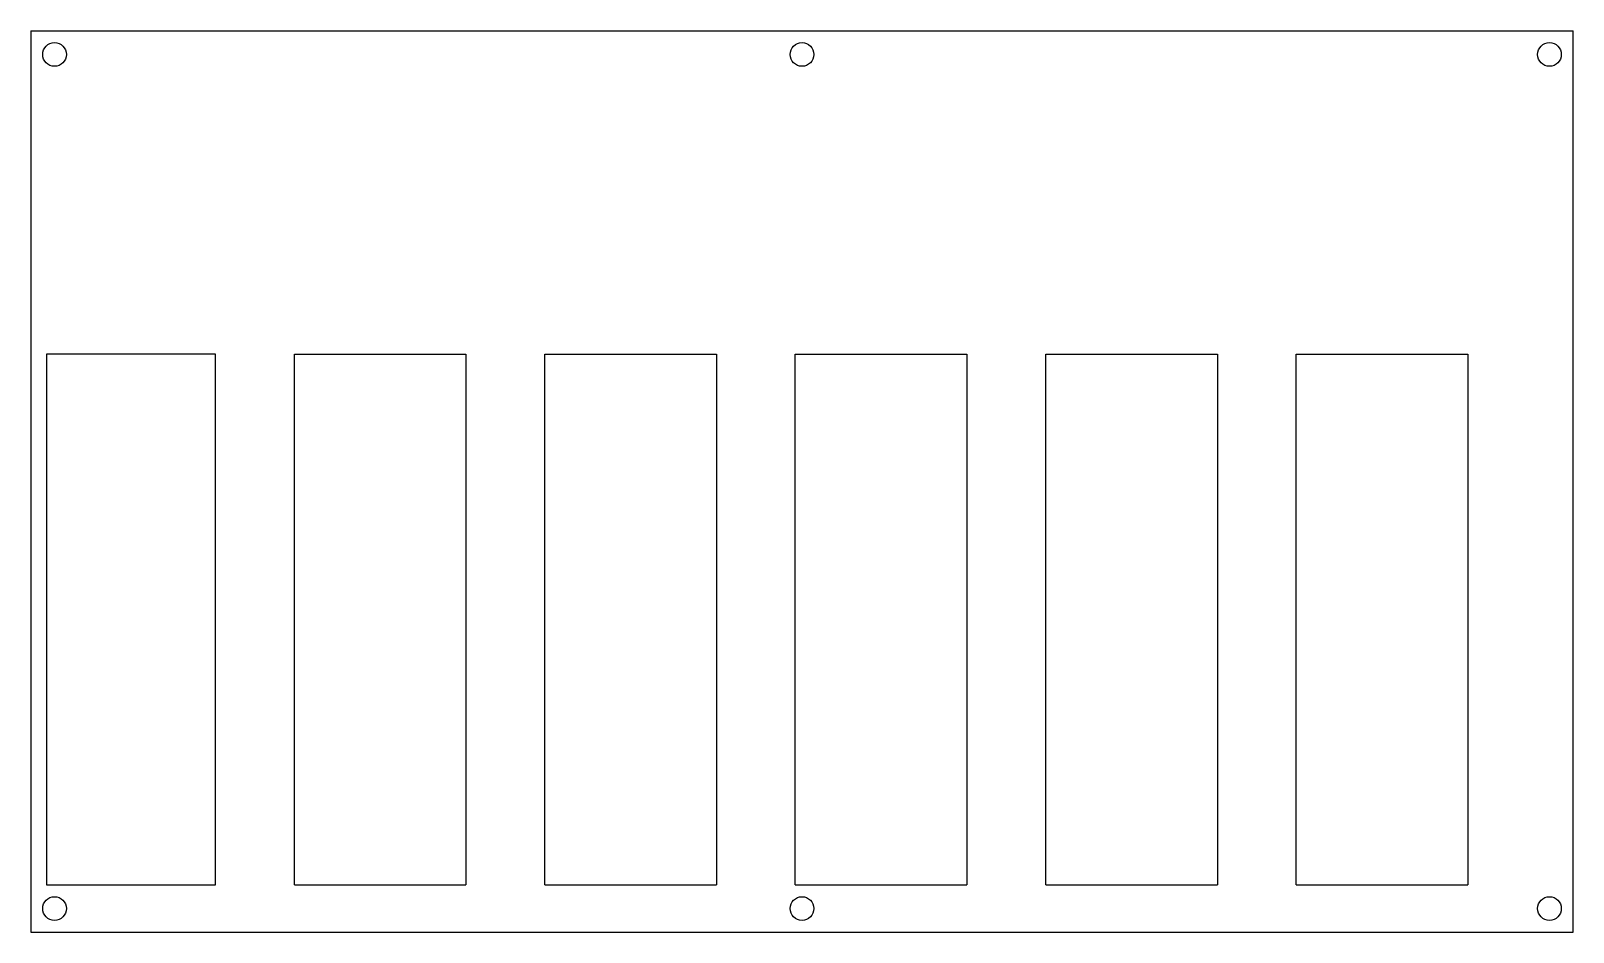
# Model space of a CAD drawing. Header units: millimetres. Extents: x -98 to 98, y -57 to 57.
import ezdxf

# ---------------------------------------------------------------- set-up
doc = ezdxf.new("R2010")
doc.units = ezdxf.units.MM
doc.layers.add('Sketch009', color=7, linetype='CONTINUOUS')

msp = doc.modelspace()

# ---------------------------------------------------------------- linework, layer by layer
at = {"layer": 'Sketch009'}
for p, q in [((-97.75, 57.13), (-97.75, -57.13)), ((-97.75, 57.13), (97.75, 57.13)), ((97.75, -57.13), (97.75, 57.13)), ((-74.35, 16.13), (-95.75, 16.13)), ((-95.75, 16.13), (-95.75, -51.13)), ((-74.35, -51.13), (-74.35, 16.13)), ((-64.35, -51.13), (-64.35, 16.13)), ((-64.35, 16.13), (-42.6, 16.13)), ((-42.6, 16.13), (-42.6, -51.13)), ((-32.6, -51.13), (-32.6, 16.13)), ((-32.6, 16.13), (-10.85, 16.13)), ((-10.85, 16.13), (-10.85, -51.13)), ((-0.85, -51.13), (-0.85, 16.13)), ((-0.85, 16.13), (20.9, 16.13)), ((20.9, 16.13), (20.9, -51.13)), ((30.9, -51.13), (30.9, 16.13)), ((30.9, 16.13), (52.65, 16.13)), ((52.65, 16.13), (52.65, -51.13)), ((62.65, -51.13), (62.65, 16.13)), ((62.65, 16.13), (84.4, 16.13)), ((84.4, 16.13), (84.4, -51.13)), ((-95.75, -51.13), (-74.35, -51.13)), ((-64.35, -51.13), (-42.6, -51.13)), ((-32.6, -51.13), (-10.85, -51.13)), ((-0.85, -51.13), (20.9, -51.13)), ((30.9, -51.13), (52.65, -51.13)), ((62.65, -51.13), (84.4, -51.13)), ((-97.75, -57.13), (97.75, -57.13))]:
    msp.add_line(p, q, dxfattribs=at)
for centre in [(-94.75, 54.13), (0, 54.13), (94.75, 54.13), (-94.75, -54.13), (0, -54.13), (94.75, -54.13)]:
    msp.add_circle(centre, 1.5, dxfattribs=at)

doc.saveas('drawing.dxf')
